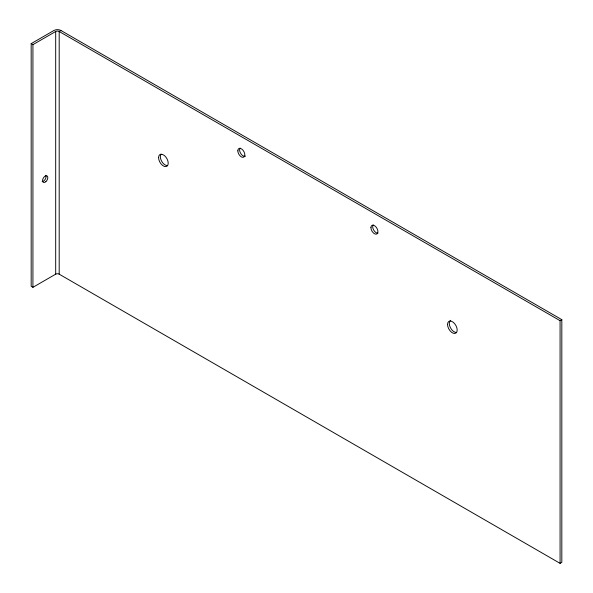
<?xml version="1.0" encoding="UTF-8"?>
<svg xmlns="http://www.w3.org/2000/svg" width="593" height="593" viewBox="0 0 593 593"><rect width="100%" height="100%" fill="white"/><g stroke="black" fill="none" stroke-linecap="round" stroke-linejoin="round"><path stroke-width="0.89" d="M31.177 43.63L53.941 30.488A4.952 2.861 0 0 1 60.946 30.488L561.823 319.664L561.823 562.342L560.074 563.35L59.196 274.174A2.476 1.431 0 0 0 55.69 274.174L32.926 287.316L31.177 286.3L31.177 43.63L32.926 44.645L55.69 31.496A2.476 1.431 0 0 1 59.196 31.496L560.074 320.68L561.823 319.664M60.946 30.488L59.196 31.496L59.196 274.174M560.074 320.68L560.074 563.35M55.69 31.496L55.69 274.174M32.926 44.645L32.926 287.316M167.56 165.61A6.812 3.936 60 0 1 161.748 161.37A6.812 3.936 60 0 1 160.977 154.217M456.528 332.443A6.812 3.936 60 0 1 450.295 327.418A6.812 3.936 60 0 1 450.717 320.339M245.561 156.115A4.952 2.861 60 0 1 240.951 153.802A4.952 2.861 60 0 1 240.054 148.05M377.934 233.182A4.952 2.861 60 0 1 373.709 230.099A4.952 2.861 60 0 1 373.153 224.895M45.705 175.283A3.714 2.142 -60 0 1 45.29 179.182A3.714 2.142 -60 0 1 42.118 181.495M158.583 157.634A6.812 3.936 60 0 0 165.81 166.626A6.812 3.936 60 0 0 165.81 156.989A6.812 3.936 60 0 0 158.583 157.634M447.552 324.467A6.812 3.936 60 0 0 454.779 333.459A6.812 3.936 60 0 0 454.779 323.822A6.812 3.936 60 0 0 447.552 324.467M237.83 150.807A4.952 2.861 60 0 0 243.086 157.345A4.952 2.861 60 0 0 243.086 150.34A4.952 2.861 60 0 0 237.83 150.807M370.929 227.653A4.952 2.861 60 0 0 376.184 234.191A4.952 2.861 60 0 0 376.184 227.186A4.952 2.861 60 0 0 370.929 227.653M45.869 181.658A3.714 2.142 -60 0 0 47.04 175.906A3.714 2.142 -60 0 0 42.644 179.805A3.714 2.142 -60 0 0 45.869 181.658"/></g></svg>
